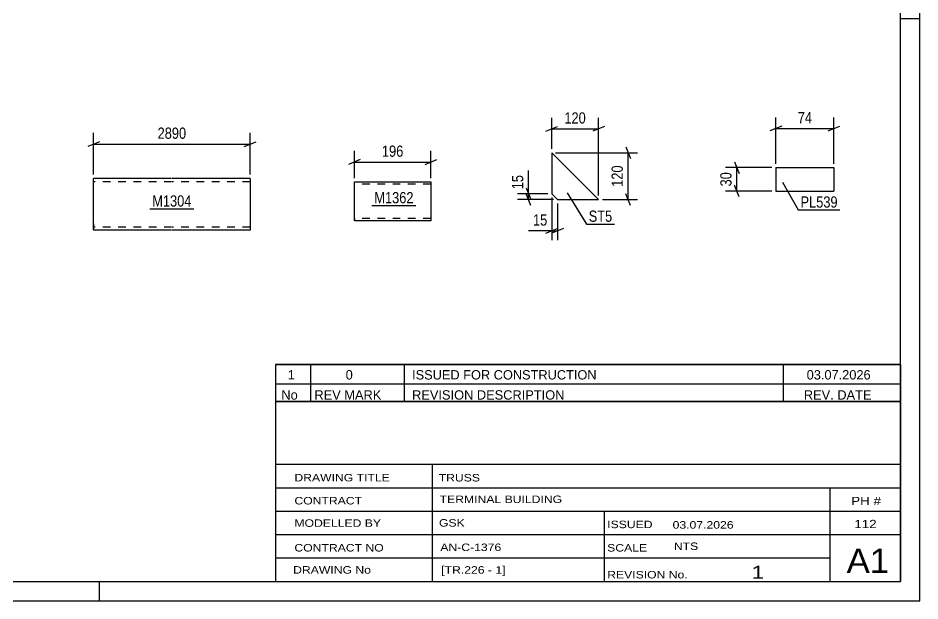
# Model space of a CAD drawing. Header units: millimetres. Extents: x 0 to 420, y 0 to 297.
# Drawn here: x 189.1 to 420, y 0 to 149.2 of the extents above; entities that cross this region are included whole.
import ezdxf

# ---------------------------------------------------------------- set-up
doc = ezdxf.new("R2010")
doc.units = ezdxf.units.MM
doc.linetypes.add('DXK_LINE_DOT2', pattern=[3.9198, 1.9599, -1.9599])
doc.styles.add('Arial Narrow', font='ARIALN.TTF', dxfattribs={"height": 0.2})

# ---------------------------------------------------------------- blocks, each defined once
blk = doc.blocks.new('Unknown-761555249-1163')
at = {"color": 5, "linetype": 'Continuous'}
for p, q in [((420, 0), (420, 297)), ((415, 5), (415, 292)), ((420, 149), (415, 149)), ((5, 5), (415, 5)), ((210, 0), (210, 5)), ((0, 0), (420, 0))]:
    blk.add_line(p, q, dxfattribs=at)
blk = doc.blocks.new('Unknown-761555249-10493')
at = {"color": 7, "linetype": 'Continuous'}
for p, q in [((255, 51.05), (255, 5)), ((255, 51.05), (415, 51.05)), ((415, 51), (415, 5)), ((255, 35), (415, 35)), ((295.14, 35), (295.14, 5)), ((255, 29), (415, 29)), ((397, 5.05), (397, 29.05)), ((255, 23), (415, 23)), ((339.14, 23), (339.14, 5)), ((255, 17), (415, 17)), ((255, 11), (397, 11)), ((255, 5), (415, 5))]:
    blk.add_line(p, q, dxfattribs=at)
at = {"color": 7, "style": 'Arial Narrow'}
for s, height, width, p in [('DRAWING TITLE', 1.9089, 1.425378, (259.88, 30.61)), ('TRUSS', 1.909, 1.425378, (296.81, 30.59)), ('CONTRACT', 1.909, 1.425378, (259.88, 24.71)), ('TERMINAL BUILDING', 1.9089, 1.425378, (297.06, 25.07)), ('MODELLED BY', 1.9089, 1.425378, (259.88, 18.98)), ('GSK', 1.909, 1.425378, (296.88, 19.04)), ('ISSUED', 1.909, 1.425378, (339.94, 18.64)), ('03.07.2026', 1.909, 1.425378, (356.69, 18.52)), ('CONTRACT NO', 1.9089, 1.425378, (259.88, 12.66)), ('AN-C-1376', 1.909, 1.425378, (297.23, 12.78)), ('SCALE', 1.909, 1.425378, (339.94, 12.65)), ('A1', 6.204, 1.25, (401.24, 7.2)), ('DRAWING No', 1.909, 1.425378, (259.56, 7)), ('[TR.226 - 1]', 1.9089, 1.425378, (297.46, 6.99)), ('REVISION No.', 1.9089, 1.425378, (339.94, 5.77)), ('1', 3.34, 1.5, (376.91, 5.68))]:
    blk.add_text(s, height=height, dxfattribs=dict(at, width=width)).set_placement(p)
at = {"color": 7, "linetype": 'Continuous', "style": 'Arial Narrow'}
for s, height, width, p in [('PH #', 2.1, 1.42538, (402.4, 24.55)), ('112', 2.1, 1.42538, (403.19, 18.65)), ('NTS', 1.909, 1.425378, (357, 13.05))]:
    blk.add_text(s, height=height, dxfattribs=dict(at, width=width)).set_placement(p)
blk = doc.blocks.new('Unknown-761555249-10494')
at = {"color": 7, "linetype": 'Continuous'}
for p, q in [((255, 60.55), (415, 60.55)), ((415, 60.55), (255, 60.55)), ((255, 60.55), (255, 55.55)), ((264, 60.55), (264, 55.55)), ((288, 60.55), (288, 55.55)), ((385, 60.55), (385, 55.55)), ((415, 60.55), (415, 55.55)), ((255, 55.55), (415, 55.55)), ((255, 55.55), (255, 51.05)), ((255, 55.55), (415, 55.55)), ((264, 55.55), (264, 51.05)), ((288, 55.55), (288, 51.05)), ((385, 55.55), (385, 51.05)), ((415, 55.55), (415, 51.05)), ((415, 51.05), (255, 51.05))]:
    blk.add_line(p, q, dxfattribs=at)
at = {"color": 7, "linetype": 'Continuous', "style": 'Arial Narrow'}
for s, height, width, p in [('1', 2.39, 1.196471, (258.16, 56.7)), ('0', 2.39, 1.196471, (273, 56.7)), ('ISSUED FOR CONSTRUCTION', 2.3861, 1.196471, (290, 56.7)), ('03.07.2026', 2.386, 1.196471, (391, 56.7)), ('No', 2.386, 1.2, (256.54, 51.55)), ('REV MARK', 2.386, 1.2, (265, 51.55)), ('REVISION DESCRIPTION', 2.3861, 1.2, (290, 51.55)), ('REV. DATE', 2.386, 1.2, (390.28, 51.55))]:
    blk.add_text(s, height=height, dxfattribs=dict(at, width=width)).set_placement(p)
blk = doc.blocks.new('Part-761555249-7975 - 7974')
at = {"color": 2, "linetype": 'Continuous'}
for p, q in [((228.46, 108.13), (208.46, 108.13)), ((208.46, 96.53), (208.46, 108.13)), ((248.56, 108.13), (228.56, 108.13)), ((248.56, 108.13), (248.56, 94.93)), ((208.46, 96.53), (208.46, 94.93)), ((228.46, 94.93), (208.46, 94.93)), ((248.56, 94.93), (228.56, 94.93))]:
    blk.add_line(p, q, dxfattribs=at)
at = {"color": 7, "linetype": 'DXK_LINE_DOT2'}
for p, q in [((228.46, 107.33), (208.46, 107.33)), ((248.56, 107.33), (228.56, 107.33)), ((208.46, 95.05), (208.46, 96.53)), ((208.46, 95.73), (208.46, 95.79)), ((228.46, 95.73), (208.46, 95.73)), ((248.56, 95.73), (228.56, 95.73)), ((248.56, 95.73), (248.56, 95.79))]:
    blk.add_line(p, q, dxfattribs=at)
blk = doc.blocks.new('Part-761555249-8058 - 8057')
at = {"color": 2, "linetype": 'Continuous'}
for p, q in [((325.73, 114.76), (325.73, 104.26)), ((325.73, 114.76), (337.73, 102.76)), ((325.73, 104.26), (327.23, 102.76)), ((327.23, 102.76), (337.73, 102.76))]:
    blk.add_line(p, q, dxfattribs=at)
blk = doc.blocks.new('Part-761555249-8096 - 8095')
at = {"color": 2, "linetype": 'Continuous'}
for p, q in [((383.11, 110.94), (383.11, 104.94)), ((383.11, 110.94), (397.99, 110.94)), ((397.99, 110.94), (397.99, 104.94)), ((383.11, 104.94), (397.99, 104.94))]:
    blk.add_line(p, q, dxfattribs=at)
blk = doc.blocks.new('Part-761555249-8122 - 8121')
at = {"color": 2, "linetype": 'Continuous'}
for p, q in [((275.23, 106.07), (275.23, 107.27)), ((275.23, 107.27), (294.83, 107.27)), ((294.83, 107.27), (294.83, 107.18)), ((294.83, 107.18), (294.83, 106.07)), ((275.23, 98.01), (275.23, 106.07)), ((294.83, 106.07), (294.83, 97.27)), ((275.23, 97.36), (275.23, 98.01)), ((275.23, 97.27), (275.23, 97.36)), ((294.83, 97.27), (275.23, 97.27))]:
    blk.add_line(p, q, dxfattribs=at)
at = {"color": 7, "linetype": 'DXK_LINE_DOT2'}
for p, q in [((294.83, 106.67), (275.23, 106.67)), ((294.83, 106.92), (294.83, 106.07)), ((275.23, 98.01), (275.23, 97.62)), ((275.23, 97.87), (275.23, 97.91)), ((294.83, 97.87), (275.23, 97.87)), ((275.23, 97.27), (275.23, 97.27)), ((294.83, 97.91), (294.83, 98.01)), ((294.83, 97.87), (294.83, 97.91)), ((294.83, 97.87), (294.83, 97.91))]:
    blk.add_line(p, q, dxfattribs=at)
blk = doc.blocks.new('StraightDimension-761555249-8213 - 7974')
at = {"color": 7, "linetype": 'Continuous'}
for p, q in [((208.46, 109.13), (208.46, 119.82)), ((248.56, 109.13), (248.56, 119.82)), ((209.96, 117.57), (206.96, 116.37)), ((208.46, 116.97), (248.56, 116.97)), ((247.06, 116.37), (250.06, 117.57))]:
    blk.add_line(p, q, dxfattribs=at)
at = {"color": 0}
blk.add_wipeout([(232.77, 117.72), (232.77, 121.92), (224.26, 121.92), (224.26, 117.72)], dxfattribs=at)
at = {"color": 3, "style": 'Arial Narrow'}
blk.add_text('2890', height=2.863, dxfattribs=at).set_placement((224.86, 118.32))
blk = doc.blocks.new('StraightDimension-761555249-8369 - 8057')
at = {"color": 7, "linetype": 'Continuous'}
for p, q in [((344.68, 116.26), (345.88, 113.26)), ((326.73, 114.76), (347.68, 114.76)), ((345.28, 102.76), (345.28, 114.76)), ((345.88, 101.26), (344.68, 104.26)), ((338.73, 102.76), (347.68, 102.76))]:
    blk.add_line(p, q, dxfattribs=at)
at = {"color": 0}
blk.add_wipeout([(344.53, 112.1), (340.33, 112.1), (340.33, 105.42), (344.53, 105.42)], dxfattribs=at)
at = {"color": 3, "style": 'Arial Narrow'}
blk.add_text('120', height=2.863, rotation=90.0002, dxfattribs=at).set_placement((343.93, 106.02))
blk = doc.blocks.new('StraightDimension-761555249-8361 - 8057')
at = {"color": 7, "linetype": 'Continuous'}
for p, q in [((325.73, 115.76), (325.73, 123.72)), ((337.73, 103.76), (337.73, 123.72)), ((324.23, 120.27), (327.23, 121.47)), ((325.73, 120.87), (337.73, 120.87)), ((339.23, 121.47), (336.23, 120.27))]:
    blk.add_line(p, q, dxfattribs=at)
at = {"color": 0}
blk.add_wipeout([(335.07, 121.62), (335.07, 125.82), (328.38, 125.82), (328.38, 121.62)], dxfattribs=at)
at = {"color": 3, "style": 'Arial Narrow'}
blk.add_text('120', height=2.863, dxfattribs=at).set_placement((328.98, 122.22))
blk = doc.blocks.new('StraightDimension-761555249-8365 - 8057')
at = {"color": 7, "linetype": 'Continuous'}
for p, q in [((324.73, 104.26), (316.94, 104.26)), ((319.19, 105.76), (320.39, 102.76)), ((320.39, 101.26), (319.19, 104.26)), ((319.79, 102.76), (319.79, 104.26)), ((326.23, 102.76), (316.94, 102.76))]:
    blk.add_line(p, q, dxfattribs=at)
at = {"color": 0}
blk.add_wipeout([(319.04, 109.64), (314.84, 109.64), (314.84, 104.78), (319.04, 104.78)], dxfattribs=at)
at = {"color": 7, "linetype": 'Continuous'}
blk.add_line((319.79, 104.26), (319.79, 110.17), dxfattribs=at)
blk.add_line((319.79, 104.26), (319.79, 110.17), dxfattribs=at)
at = {"color": 3, "style": 'Arial Narrow'}
blk.add_text('15', height=2.863, rotation=90.0002, dxfattribs=at).set_placement((318.44, 105.38))
blk = doc.blocks.new('StraightDimension-761555249-8357 - 8057')
at = {"color": 7, "linetype": 'Continuous'}
for p, q in [((325.73, 103.26), (325.73, 92.35)), ((327.23, 101.76), (327.23, 92.35)), ((324.23, 94.15), (327.23, 95.35)), ((328.73, 95.35), (325.73, 94.15)), ((325.73, 94.75), (327.23, 94.75))]:
    blk.add_line(p, q, dxfattribs=at)
at = {"color": 0}
blk.add_wipeout([(325.2, 95.5), (325.2, 99.7), (320.35, 99.7), (320.35, 95.5)], dxfattribs=at)
at = {"color": 7, "linetype": 'Continuous'}
blk.add_line((325.73, 94.75), (319.82, 94.75), dxfattribs=at)
blk.add_line((325.73, 94.75), (319.82, 94.75), dxfattribs=at)
at = {"color": 3, "style": 'Arial Narrow'}
blk.add_text('15', height=2.863, dxfattribs=at).set_placement((320.95, 96.1))
blk = doc.blocks.new('StraightDimension-761555249-8373 - 8095')
at = {"color": 7, "linetype": 'Continuous'}
for p, q in [((382.11, 110.94), (370.26, 110.94)), ((372.51, 112.44), (373.71, 109.44)), ((373.11, 104.94), (373.11, 110.94)), ((373.71, 103.44), (372.51, 106.44)), ((382.11, 104.94), (370.26, 104.94))]:
    blk.add_line(p, q, dxfattribs=at)
at = {"color": 0}
blk.add_wipeout([(372.36, 110.36), (368.16, 110.36), (368.16, 105.51), (372.36, 105.51)], dxfattribs=at)
at = {"color": 3, "style": 'Arial Narrow'}
blk.add_text('30', height=2.863, rotation=90.0002, dxfattribs=at).set_placement((371.76, 106.11))
blk = doc.blocks.new('StraightDimension-761555249-8377 - 8095')
at = {"color": 7, "linetype": 'Continuous'}
for p, q in [((383.11, 111.94), (383.11, 123.79)), ((397.99, 111.94), (397.99, 123.79)), ((384.61, 121.54), (381.61, 120.34)), ((383.11, 120.94), (397.99, 120.94)), ((396.49, 120.34), (399.49, 121.54))]:
    blk.add_line(p, q, dxfattribs=at)
at = {"color": 0}
blk.add_wipeout([(392.98, 121.69), (392.98, 125.89), (388.12, 125.89), (388.12, 121.69)], dxfattribs=at)
at = {"color": 3, "style": 'Arial Narrow'}
blk.add_text('74', height=2.863, dxfattribs=at).set_placement((388.72, 122.29))
blk = doc.blocks.new('StraightDimension-761555249-8412 - 8121')
at = {"color": 7, "linetype": 'Continuous'}
for p, q in [((275.23, 108.27), (275.23, 115.22)), ((294.83, 108.27), (294.83, 115.22)), ((276.73, 112.97), (273.73, 111.77)), ((275.23, 112.37), (294.83, 112.37)), ((293.33, 111.77), (296.33, 112.97))]:
    blk.add_line(p, q, dxfattribs=at)
at = {"color": 0}
blk.add_wipeout([(288.37, 113.12), (288.37, 117.32), (281.68, 117.32), (281.68, 113.12)], dxfattribs=at)
at = {"color": 3, "style": 'Arial Narrow'}
blk.add_text('196', height=2.863, dxfattribs=at).set_placement((282.28, 113.72))
blk = doc.blocks.new('Mark-761555249-8457 - 7974')
at = {"color": 0}
blk.add_wipeout([(233.54, 100.97), (233.54, 103.97), (223.49, 103.97), (223.49, 100.97)], dxfattribs=at)
blk.add_wipeout([(233.54, 100.97), (233.54, 103.97), (223.49, 103.97), (223.49, 100.97)], dxfattribs=at)
at = {"color": 30, "linetype": 'Continuous'}
blk.add_line((222.89, 100.37), (234.14, 100.37), dxfattribs=at)
at = {"color": 3, "style": 'Arial Narrow'}
blk.add_text('M1304', height=2.863, dxfattribs=at).set_placement((223.49, 100.97))
blk = doc.blocks.new('Mark-761555249-8484 - 8057')
at = {"color": 0}
blk.add_wipeout([(341.24, 97.07), (341.24, 100.07), (335.21, 100.07), (335.21, 97.07)], dxfattribs=at)
blk.add_wipeout([(341.24, 97.07), (341.24, 100.07), (335.21, 100.07), (335.21, 97.07)], dxfattribs=at)
at = {"color": 30, "linetype": 'Continuous'}
for p, q in [((329.67, 104.48), (334.61, 96.47)), ((334.61, 96.47), (341.84, 96.47))]:
    blk.add_line(p, q, dxfattribs=at)
at = {"color": 3, "style": 'Arial Narrow'}
blk.add_text('ST5', height=2.863, dxfattribs=at).set_placement((335.21, 97.07))
blk = doc.blocks.new('Mark-761555249-8487 - 8095')
at = {"color": 0}
blk.add_wipeout([(398.93, 100.7), (398.93, 103.7), (389.43, 103.7), (389.43, 100.7)], dxfattribs=at)
blk.add_wipeout([(398.93, 100.7), (398.93, 103.7), (389.43, 103.7), (389.43, 100.7)], dxfattribs=at)
at = {"color": 30, "linetype": 'Continuous'}
for p, q in [((384.81, 107.24), (388.83, 100.1)), ((388.83, 100.1), (399.53, 100.1))]:
    blk.add_line(p, q, dxfattribs=at)
at = {"color": 3, "style": 'Arial Narrow'}
blk.add_text('PL539', height=2.863, dxfattribs=at).set_placement((389.43, 100.7))
blk = doc.blocks.new('Mark-761555249-8496 - 8121')
at = {"color": 0}
blk.add_wipeout([(290.38, 101.81), (290.38, 104.81), (280.33, 104.81), (280.33, 101.81)], dxfattribs=at)
blk.add_wipeout([(290.38, 101.81), (290.38, 104.81), (280.33, 104.81), (280.33, 101.81)], dxfattribs=at)
at = {"color": 30, "linetype": 'Continuous'}
blk.add_line((279.73, 101.21), (290.98, 101.21), dxfattribs=at)
at = {"color": 3, "style": 'Arial Narrow'}
blk.add_text('M1362', height=2.863, dxfattribs=at).set_placement((280.33, 101.81))

msp = doc.modelspace()

# ---------------------------------------------------------------- block references
for name in ['Unknown-761555249-1163', 'Part-761555249-8058 - 8057', 'Part-761555249-8096 - 8095', 'Part-761555249-7975 - 7974', 'Part-761555249-8122 - 8121', 'Unknown-761555249-10494', 'Unknown-761555249-10493']:
    msp.add_blockref(name, (0, 0))

# ---------------------------------------------------------------- next in the draw order: block references
for name in ['StraightDimension-761555249-8213 - 7974', 'StraightDimension-761555249-8412 - 8121', 'StraightDimension-761555249-8369 - 8057', 'StraightDimension-761555249-8373 - 8095', 'Mark-761555249-8487 - 8095', 'Mark-761555249-8457 - 7974', 'Mark-761555249-8496 - 8121']:
    msp.add_blockref(name, (0, 0))

# ---------------------------------------------------------------- next in the draw order: block references
for name in ['StraightDimension-761555249-8361 - 8057', 'StraightDimension-761555249-8377 - 8095']:
    msp.add_blockref(name, (0, 0))

# ---------------------------------------------------------------- next in the draw order: block references
msp.add_blockref('StraightDimension-761555249-8365 - 8057', (0, 0))

# ---------------------------------------------------------------- next in the draw order: block references
msp.add_blockref('StraightDimension-761555249-8357 - 8057', (0, 0))

# ---------------------------------------------------------------- next in the draw order: block references
msp.add_blockref('Mark-761555249-8484 - 8057', (0, 0))

doc.saveas('drawing.dxf')
